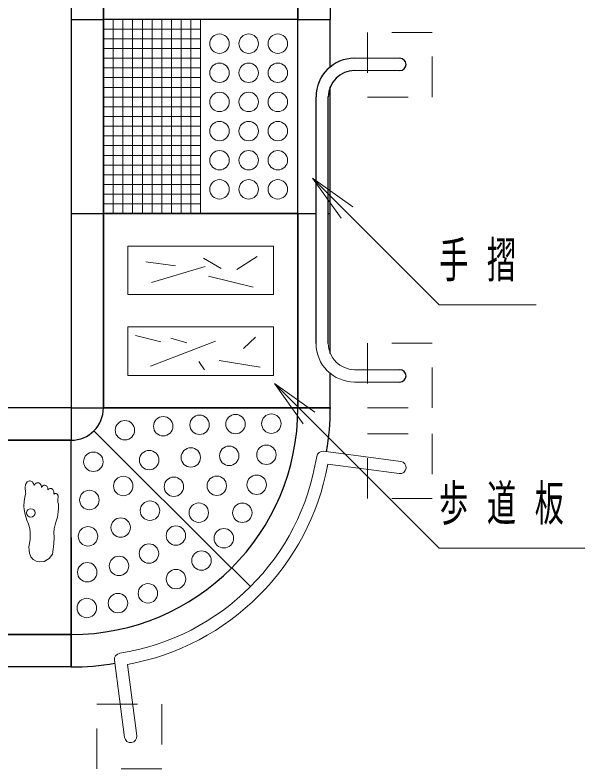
# Model space of a CAD drawing. Units: millimetres on the paper. Extents: x -365 to 0, y -26 to 257.
# Drawn here: x -250.77 to -215.6, y 141.62 to 188.18 of the extents above; entities that cross this region are included whole.
import ezdxf

# ---------------------------------------------------------------- set-up
doc = ezdxf.new("R2010")
doc.units = ezdxf.units.MM
doc.linetypes.add('USER1', pattern=[4.5, 2.5, -2])
doc.layers.add('LY_1', color=7, linetype='Continuous', lineweight=13)
doc.styles.add('ＭＳ ゴシック', font='')
doc.styles.get('ＭＳ ゴシック').set_extended_font_data('MS Gothic')

msp = doc.modelspace()

# ---------------------------------------------------------------- linework, layer by layer
at = {"layer": 'LY_1', "lineweight": 25}
for p, q in [((-233.32, 211.917), (-233.32, 187.917)), ((-247.32, 199.917), (-247.32, 187.917)), ((-245.32, 187.917), (-245.32, 199.917)), ((-245.32, 199.917), (-245.32, 187.917)), ((-245.32, 199.917), (-245.32, 187.917)), ((-233.32, 187.917), (-233.32, 199.917)), ((-231.32, 190.849), (-231.32, 187.917)), ((-247.32, 187.917), (-245.32, 187.917)), ((-247.32, 187.917), (-247.32, 175.917)), ((-247.32, 187.917), (-245.32, 187.917)), ((-233.32, 187.917), (-245.32, 187.917)), ((-245.32, 175.917), (-245.32, 187.917)), ((-233.32, 187.917), (-245.32, 187.917)), ((-245.32, 187.917), (-245.32, 175.917)), ((-233.32, 187.917), (-231.32, 187.917)), ((-233.32, 163.917), (-233.32, 187.917)), ((-233.32, 187.917), (-231.32, 187.917)), ((-233.32, 175.917), (-233.32, 187.917)), ((-233.292, 187.917), (-232.672, 187.917)), ((-231.32, 184.985), (-231.32, 187.917)), ((-231.32, 167.285), (-231.32, 183.749)), ((-247.32, 175.917), (-245.32, 175.917)), ((-247.32, 175.917), (-247.32, 163.917)), ((-247.32, 175.917), (-245.32, 175.917)), ((-233.32, 175.917), (-245.32, 175.917)), ((-245.32, 175.917), (-245.32, 163.917)), ((-245.32, 163.917), (-245.32, 175.917)), ((-233.32, 175.917), (-245.32, 175.917)), ((-245.32, 175.917), (-245.32, 163.917)), ((-245.32, 175.917), (-233.32, 175.917)), ((-233.32, 175.917), (-232.2, 175.917)), ((-233.32, 163.917), (-233.32, 175.917)), ((-233.32, 175.917), (-233.32, 163.917)), ((-231.44, 175.917), (-231.32, 175.917)), ((-231.32, 163.917), (-231.32, 166.049)), ((-247.32, 163.917), (-259.32, 163.917)), ((-247.32, 163.917), (-247.32, 161.917)), ((-247.32, 163.917), (-245.32, 163.917)), ((-247.32, 163.917), (-247.32, 161.917)), ((-247.32, 163.917), (-245.32, 163.917)), ((-233.32, 163.917), (-245.32, 163.917)), ((-245.32, 163.917), (-233.32, 163.917)), ((-231.32, 163.917), (-233.32, 163.917)), ((-231.32, 163.917), (-233.32, 163.917)), ((-233.292, 163.917), (-231.292, 163.917)), ((-245.906, 162.502), (-237.417, 154.013)), ((-271.32, 161.917), (-247.32, 161.917)), ((-247.32, 161.917), (-259.32, 161.917)), ((-247.32, 149.917), (-247.32, 161.917)), ((-247.32, 155.917), (-247.32, 149.921)), ((-237.401, 154.029), (-236.247, 152.876)), ((-271.32, 149.917), (-247.32, 149.917)), ((-247.32, 149.917), (-259.32, 149.917)), ((-247.32, 147.917), (-247.32, 149.917)), ((-247.32, 149.917), (-247.32, 147.917)), ((-247.32, 147.917), (-259.32, 147.917))]:
    msp.add_line(p, q, dxfattribs=at)
at = {"layer": 'LY_1'}
for p, q in [((-244.72, 175.917), (-244.72, 187.917)), ((-244.12, 175.917), (-244.12, 187.917)), ((-243.52, 175.917), (-243.52, 187.917)), ((-242.92, 175.917), (-242.92, 187.917)), ((-242.32, 175.917), (-242.32, 187.917)), ((-241.72, 175.917), (-241.72, 187.917)), ((-241.12, 175.917), (-241.12, 187.917)), ((-240.52, 175.917), (-240.52, 187.917)), ((-239.92, 175.917), (-239.92, 187.917)), ((-239.32, 175.917), (-239.32, 187.917)), ((-245.32, 187.317), (-239.32, 187.317)), ((-245.32, 186.717), (-239.32, 186.717)), ((-245.32, 186.117), (-239.32, 186.117)), ((-245.32, 185.517), (-239.32, 185.517)), ((-245.32, 184.917), (-239.32, 184.917)), ((-245.32, 184.317), (-239.32, 184.317)), ((-245.32, 183.717), (-239.32, 183.717)), ((-245.32, 183.117), (-239.32, 183.117)), ((-245.32, 182.517), (-239.32, 182.517)), ((-245.32, 181.917), (-239.32, 181.917)), ((-245.32, 181.317), (-239.32, 181.317)), ((-245.32, 181.317), (-239.32, 181.317)), ((-245.32, 180.717), (-239.32, 180.717)), ((-245.32, 180.117), (-239.32, 180.117)), ((-245.32, 179.517), (-239.32, 179.517)), ((-245.32, 178.917), (-239.32, 178.917)), ((-245.32, 178.317), (-239.32, 178.317)), ((-230.643, 175.628), (-232.41, 178.103)), ((-232.41, 178.103), (-229.935, 176.335)), ((-232.41, 178.103), (-230.289, 175.981)), ((-245.32, 177.717), (-239.32, 177.717)), ((-245.32, 177.717), (-239.32, 177.717)), ((-245.32, 177.117), (-239.32, 177.117)), ((-245.32, 176.517), (-239.32, 176.517)), ((-243.82, 173.917), (-234.82, 173.917)), ((-243.82, 170.917), (-243.82, 173.917)), ((-234.82, 173.917), (-234.82, 170.917)), ((-237.084, 172.474), (-235.823, 173.277)), ((-242.703, 172.933), (-240.868, 172.703)), ((-239.148, 173.162), (-238.059, 172.531)), ((-242.359, 171.671), (-239.033, 172.646)), ((-238.845, 172.061), (-236.074, 171.381)), ((-234.82, 170.917), (-243.82, 170.917)), ((-243.82, 165.917), (-243.82, 168.917)), ((-243.82, 168.917), (-234.82, 168.917)), ((-234.82, 168.917), (-234.82, 165.917)), ((-243.334, 168.391), (-241.786, 167.99)), ((-241.155, 168.219), (-240.18, 167.933)), ((-236.683, 167.589), (-235.937, 168.277)), ((-242.416, 166.499), (-238.403, 168.047)), ((-239.435, 166.786), (-239.091, 166.27)), ((-238.173, 166.843), (-235.651, 166.442)), ((-234.82, 165.917), (-243.82, 165.917)), ((-232.989, 162.942), (-234.757, 165.417)), ((-234.757, 165.417), (-232.282, 163.649)), ((-234.757, 165.417), (-232.636, 163.295)), ((-231.729, 161.24), (-226.97, 160.613)), ((-231.47, 160.439), (-227.07, 159.86)), ((-250.067, 159.296), (-250.099, 159.242)), ((-250.03, 159.341), (-250.067, 159.296)), ((-249.988, 159.376), (-250.03, 159.341)), ((-249.942, 159.4), (-249.988, 159.376)), ((-249.894, 159.413), (-249.942, 159.4)), ((-249.845, 159.413), (-249.894, 159.413)), ((-249.797, 159.401), (-249.845, 159.413)), ((-249.751, 159.378), (-249.797, 159.401)), ((-249.709, 159.343), (-249.751, 159.378)), ((-249.671, 159.299), (-249.709, 159.343)), ((-249.64, 159.245), (-249.671, 159.299)), ((-249.502, 159.256), (-249.536, 159.225)), ((-249.464, 159.278), (-249.502, 159.256)), ((-249.424, 159.293), (-249.464, 159.278)), ((-249.382, 159.298), (-249.424, 159.293)), ((-249.341, 159.294), (-249.382, 159.298)), ((-249.3, 159.281), (-249.341, 159.294)), ((-249.262, 159.26), (-249.3, 159.281)), ((-249.227, 159.23), (-249.262, 159.26)), ((-250.154, 159.009), (-250.123, 158.692)), ((-250.139, 159.116), (-250.148, 159.047)), ((-250.148, 159.047), (-250.148, 159.01)), ((-250.123, 159.182), (-250.139, 159.116)), ((-250.099, 159.242), (-250.123, 159.182)), ((-249.615, 159.185), (-249.64, 159.245)), ((-249.598, 159.12), (-249.615, 159.185)), ((-249.589, 159.144), (-249.598, 159.12)), ((-249.565, 159.188), (-249.589, 159.144)), ((-249.536, 159.225), (-249.565, 159.188)), ((-249.197, 159.194), (-249.227, 159.23)), ((-249.173, 159.151), (-249.197, 159.194)), ((-249.155, 159.104), (-249.173, 159.151)), ((-249.143, 159.054), (-249.155, 159.104)), ((-249.139, 159.002), (-249.143, 159.054)), ((-249.121, 159.039), (-249.139, 159.002)), ((-249.097, 159.072), (-249.121, 159.039)), ((-249.068, 159.101), (-249.097, 159.072)), ((-249.036, 159.122), (-249.068, 159.101)), ((-249.002, 159.136), (-249.036, 159.122)), ((-248.966, 159.143), (-249.002, 159.136)), ((-248.93, 159.141), (-248.966, 159.143)), ((-248.894, 159.132), (-248.93, 159.141)), ((-248.86, 159.115), (-248.894, 159.132)), ((-248.83, 159.091), (-248.86, 159.115)), ((-248.803, 159.061), (-248.83, 159.091)), ((-248.78, 159.026), (-248.803, 159.061)), ((-248.763, 158.986), (-248.78, 159.026)), ((-248.752, 158.943), (-248.763, 158.986)), ((-248.746, 158.898), (-248.752, 158.943)), ((-248.748, 158.853), (-248.746, 158.898)), ((-248.732, 158.874), (-248.748, 158.852)), ((-248.704, 158.903), (-248.732, 158.874)), ((-248.672, 158.925), (-248.704, 158.903)), ((-248.638, 158.94), (-248.672, 158.925)), ((-248.602, 158.947), (-248.638, 158.94)), ((-248.566, 158.947), (-248.602, 158.947)), ((-248.53, 158.938), (-248.566, 158.947)), ((-248.497, 158.922), (-248.53, 158.938)), ((-248.465, 158.899), (-248.497, 158.922)), ((-248.438, 158.87), (-248.465, 158.899)), ((-248.415, 158.835), (-248.438, 158.87)), ((-248.397, 158.795), (-248.415, 158.835)), ((-248.385, 158.752), (-248.397, 158.795)), ((-250.143, 158.498), (-250.205, 158.15)), ((-250.113, 158.641), (-250.143, 158.498)), ((-250.123, 158.692), (-250.113, 158.641)), ((-248.386, 158.618), (-248.388, 158.579)), ((-248.386, 158.581), (-248.388, 158.579)), ((-248.386, 158.618), (-248.38, 158.662)), ((-248.364, 158.603), (-248.386, 158.581)), ((-248.379, 158.708), (-248.385, 158.752)), ((-248.38, 158.662), (-248.379, 158.708)), ((-248.339, 158.619), (-248.364, 158.603)), ((-248.313, 158.63), (-248.339, 158.619)), ((-248.285, 158.635), (-248.313, 158.63)), ((-248.257, 158.634), (-248.285, 158.635)), ((-248.23, 158.627), (-248.257, 158.634)), ((-248.204, 158.614), (-248.23, 158.627)), ((-248.181, 158.595), (-248.204, 158.614)), ((-248.16, 158.572), (-248.181, 158.595)), ((-248.143, 158.545), (-248.16, 158.572)), ((-248.129, 158.514), (-248.143, 158.545)), ((-248.118, 158.411), (-248.134, 158.287)), ((-248.121, 158.481), (-248.129, 158.514)), ((-248.117, 158.446), (-248.121, 158.481)), ((-248.118, 158.411), (-248.117, 158.446)), ((-250.205, 158.15), (-250.225, 157.843)), ((-248.134, 158.287), (-248.144, 158.167)), ((-248.144, 158.167), (-248.132, 158.089)), ((-248.132, 158.089), (-248.104, 157.967)), ((-248.104, 157.967), (-248.087, 157.874)), ((-248.087, 157.72), (-248.087, 157.874)), ((-250.225, 157.843), (-250.215, 157.638)), ((-250.215, 157.638), (-250.154, 157.331)), ((-248.158, 157.167), (-248.107, 157.495)), ((-248.107, 157.495), (-248.087, 157.72)), ((-250.154, 157.331), (-250.045, 156.991)), ((-250.045, 156.991), (-249.948, 156.737)), ((-248.261, 156.85), (-248.158, 157.167)), ((-249.948, 156.737), (-249.869, 156.473)), ((-249.869, 156.473), (-249.834, 156.245)), ((-248.353, 156.451), (-248.261, 156.85)), ((-249.834, 156.07), (-249.852, 155.815)), ((-249.834, 156.245), (-249.834, 156.07)), ((-248.373, 156.226), (-248.353, 156.451)), ((-248.363, 155.909), (-248.373, 156.226)), ((-249.887, 155.534), (-249.922, 155.332)), ((-249.852, 155.815), (-249.887, 155.534)), ((-248.383, 155.52), (-248.363, 155.909)), ((-249.922, 155.332), (-249.913, 155.131)), ((-249.913, 155.131), (-249.895, 154.937)), ((-248.475, 154.885), (-248.424, 155.192)), ((-248.424, 155.192), (-248.383, 155.52)), ((-249.895, 154.937), (-249.808, 154.709)), ((-249.808, 154.709), (-249.658, 154.56)), ((-248.977, 154.425), (-248.67, 154.619)), ((-248.67, 154.619), (-248.475, 154.885)), ((-249.658, 154.56), (-249.483, 154.455)), ((-249.483, 154.455), (-249.281, 154.411)), ((-249.281, 154.411), (-248.977, 154.425)), ((-244.644, 148.331), (-244.017, 143.567)), ((-243.843, 148.067), (-243.263, 143.666))]:
    msp.add_line(p, q, dxfattribs=at)
at = {"layer": 'LY_1', "linetype": 'USER1'}
for p, q in [((-225.02, 187.117), (-229.02, 187.117)), ((-229.02, 187.117), (-229.02, 183.117)), ((-225.02, 183.117), (-225.02, 187.117)), ((-229.02, 183.117), (-225.02, 183.117)), ((-229.02, 167.917), (-229.02, 163.917)), ((-225.02, 167.917), (-229.02, 167.917)), ((-225.02, 163.917), (-225.02, 167.917)), ((-229.02, 163.917), (-225.02, 163.917)), ((-229.02, 158.317), (-229.02, 162.317)), ((-229.02, 162.317), (-225.02, 162.317)), ((-225.02, 162.317), (-225.02, 158.317)), ((-225.02, 158.317), (-229.02, 158.317)), ((-245.72, 141.617), (-245.72, 145.617)), ((-245.72, 145.617), (-241.72, 145.617)), ((-241.72, 145.617), (-241.72, 141.617)), ((-241.72, 141.617), (-245.72, 141.617))]:
    msp.add_line(p, q, dxfattribs=at)
at = {"layer": 'LY_1', "color": 4}
for p, q in [((-229.82, 185.517), (-227.02, 185.517)), ((-229.82, 184.757), (-227.02, 184.757)), ((-229.82, 166.277), (-227.02, 166.277)), ((-229.82, 165.517), (-227.02, 165.517))]:
    msp.add_line(p, q, dxfattribs=at)
at = {"layer": 'LY_1', "color": 4, "lineweight": 25}
for p, q in [((-232.2, 167.897), (-232.2, 183.137)), ((-231.44, 167.897), (-231.44, 183.137))]:
    msp.add_line(p, q, dxfattribs=at)
at = {"layer": 'LY_1'}
for points in [[(-232.41, 178.103), (-224.602, 170.294), (-218.602, 170.294)], [(-234.757, 165.417), (-224.602, 155.262), (-215.602, 155.262)]]:
    msp.add_lwpolyline(points, dxfattribs=at)
for centre, radius in [((-238.157, 186.417), 0.6), ((-236.357, 186.417), 0.6), ((-234.557, 186.417), 0.6), ((-238.157, 184.617), 0.6), ((-236.357, 184.617), 0.6), ((-234.557, 184.617), 0.6), ((-238.157, 182.817), 0.6), ((-236.357, 182.817), 0.6), ((-234.557, 182.817), 0.6), ((-238.157, 181.017), 0.6), ((-236.357, 181.017), 0.6), ((-234.557, 181.017), 0.6), ((-238.157, 179.217), 0.6), ((-236.357, 179.217), 0.6), ((-234.557, 179.217), 0.6), ((-238.157, 177.417), 0.6), ((-236.357, 177.417), 0.6), ((-234.557, 177.417), 0.6), ((-249.801, 157.428), 0.26)]:
    msp.add_circle(centre, radius, dxfattribs=at)
at = {"layer": 'LY_1', "color": 150}
for centre in [(-239.388, 162.873), (-237.169, 162.917), (-234.958, 162.944), (-243.994, 162.539), (-241.632, 162.785), (-235.263, 161.022), (-245.942, 160.591), (-242.498, 160.694), (-239.929, 160.855), (-237.559, 160.956), (-235.864, 159.171), (-244.098, 159.094), (-240.973, 159.047), (-238.324, 159.108), (-246.189, 158.228), (-242.45, 157.57), (-239.435, 157.446), (-236.747, 157.438), (-244.259, 156.526), (-246.276, 155.985), (-240.849, 156.032), (-237.891, 155.864), (-242.512, 154.921), (-239.267, 154.488), (-244.359, 154.156), (-246.32, 153.766), (-240.841, 153.344), (-242.575, 152.461), (-244.425, 151.859), (-246.347, 151.555)]:
    msp.add_circle(centre, 0.6, dxfattribs=at)
at = {"layer": 'LY_1', "color": 4, "lineweight": 25}
for centre, radius, start, end in [((-229.82, 183.137), 2.38, 90, 180), ((-227.02, 185.137), 0.38, 270, 90), ((-229.82, 183.137), 1.62, 90, 180), ((-227.02, 165.897), 0.38, 270, 90)]:
    msp.add_arc(centre, radius, start, end, dxfattribs=at)
at = {"layer": 'LY_1', "color": 4}
for radius in [2.38, 1.62]:
    msp.add_arc((-229.82, 167.897), radius, 180, 270, dxfattribs=at)
at = {"layer": 'LY_1', "lineweight": 25}
for radius, start, end in [(14, 270, 0), (2, 270, 0), (16, 350.2829, 0), (16, 270, 279.7171)]:
    msp.add_arc((-247.32, 163.917), radius, start, end, dxfattribs=at)
at = {"layer": 'LY_1'}
for centre, radius, start, end in [((-231.784, 160.864), 0.38, 81.7742, 171.0483), ((-246.601, 163.198), 14.62, 278.9894, 351.0484), ((-246.601, 163.198), 15.38, 280.3324, 349.6676), ((-227.02, 160.237), 0.38, 262.5, 82.5), ((-244.267, 148.38), 0.38, 97.5, 187.5), ((-243.64, 143.617), 0.38, 187.5, 7.5)]:
    msp.add_arc(centre, radius, start, end, dxfattribs=at)

# ---------------------------------------------------------------- texts
at = {"layer": 'LY_1', "char_height": 2.199, "attachment_point": 4, "style": 'ＭＳ ゴシック'}
for s, insert in [('\\T1.64;\\W0.6;手摺', (-224.602, 172.944)), ('\\T1.64;\\W0.6;歩道板', (-224.602, 157.912))]:
    msp.add_mtext(s, dxfattribs=dict(at, insert=insert))

doc.saveas('drawing.dxf')
